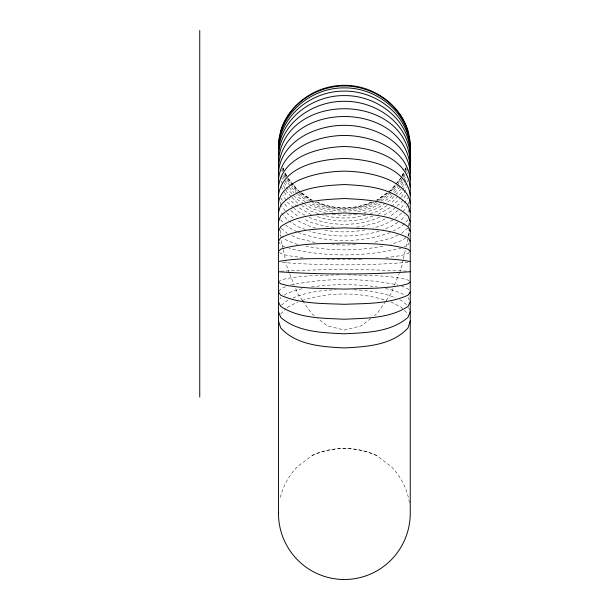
<?xml version="1.0" encoding="UTF-8"?>
<svg xmlns="http://www.w3.org/2000/svg" width="610" height="610" viewBox="0 0 610 610"><rect width="100%" height="100%" fill="white"/><g stroke="black" fill="none" stroke-linecap="round" stroke-linejoin="round"><path stroke-width="0.46" stroke-dasharray="3.05 2.29" d="M408.143 236.017L408.54 230.336M408.868 225.608L409.066 222.764M403.225 259.715L401.426 267.897L400.03 271.328M403.423 258.808L405.818 247.904M406.016 246.997L407.815 238.815M408.22 203.87L408.624 202.139M408.014 212.059L408.464 210.374M408.654 226.119L410.255 221.819M393.046 288.492L390.957 293.646L386.229 300.486M394.449 285.061L399.68 272.182M401.815 176.488L403.362 173.004M404.91 169.519L405.688 167.78M402.203 175.947L403.362 173.339M404.91 169.87L405.688 168.139M402.592 176.069L403.751 173.492M405.299 170.06L406.466 167.483M406.466 169.283L401.426 180.24L392.184 191.098M402.203 180.819L401.426 182.459L391.574 193.751M403.751 177.533L404.91 175.07M406.466 171.784L408.014 168.497M408.014 236.192L409.508 233.012M407.602 172.63L401.426 185.287L394.655 192.79M279.944 298.938L280.691 297.444M402.249 187.087L408.014 175.764M406.695 182.847L401.426 192.684L390.957 203.237M407.137 182.032L408.014 180.392M401.426 197.198L407.068 187.293M405.658 195.307L401.426 202.207L390.957 211.426L383.728 215.17M409.356 242.681L408.014 244.762L403.896 246.783M401.426 207.69L408.014 197.853M385.703 301.241L377.308 313.403L374.418 315.66M278.9 291.374L280.691 288.827L287.279 285.861M408.014 204.731C400.617 217.419 386.755 224.671 372.893 228.079M401.426 177.357L390.957 190.068L377.308 199.821L375.539 200.507M401.426 177.678L390.957 190.343L377.308 200.065M390.957 191.174L395.608 185.608M397.933 182.817L400.846 179.34M401.426 219.897L405.017 215.62M392.184 195.52L390.957 196.885L383.37 201.826M401.426 188.703L390.957 199.821L377.308 208.345L364.063 212.814M408.014 219.783L401.426 226.531L393.374 230.992M280.691 313.975L285.96 308.774M409.135 252.426L408.014 253.501L401.426 255.506L385.497 257.755M391.612 206.493L400.77 197.815M401.426 233.462L408.014 227.843M278.45 281.927L280.691 280.066L287.279 278.335L297.749 276.848L311.397 275.705L339.617 274.813M281.423 305.252L287.279 300.486L288.888 299.777M397.933 210.503L389.249 216.946M370.804 318.481L361.41 325.824L344.353 330.056L327.296 325.824L317.901 318.481M377.308 200.789L390.194 191.708M379.58 200.415L390.957 192.547M381.097 201.102L390.957 194.453M405.818 237.671L401.426 240.63L390.957 244.45M380.335 203.809L377.308 205.783L361.41 211.373L356.026 211.975M397.689 222.299L390.957 226.623L383.278 229.528M284.351 295.126L287.279 293.265L297.749 289.681L302.301 288.766M386.938 205.623L377.308 211.342L370.239 213.599M378.108 214.285L390.957 207.118M287.279 307.478L297.749 301.889M379.717 217.251C357.49 226.661 331.215 226.661 308.995 217.251M384.986 218.975L377.308 222.619L361.41 226.691L354.776 227.233M398.208 234.941L390.957 238.281L373.564 242.528M292.914 298.008C306.357 292.167 321.279 290.383 335.828 289.758M371.124 202.207C354.402 209.718 334.303 209.718 317.581 202.207M372.008 202.101C354.745 210.015 333.96 210.015 316.697 202.101M373.77 202.131C355.416 210.816 333.296 210.816 314.935 202.131M379.008 231.144L377.308 231.792C355.775 237.389 332.93 237.389 311.397 231.792L309.697 231.144M376.423 202.322C356.385 212.082 332.32 212.082 312.282 202.322M377.308 203.656C356.659 213.576 332.046 213.576 311.397 203.656M312.122 455.487C332.282 446.207 356.087 446.123 376.271 455.357L390.957 466.322A66.505 66.498 0 0 1 409.501 503.189M390.103 232.608C360.624 243.268 327.173 243.115 297.749 232.326M365.825 215.017C352.008 219.005 336.705 219.005 322.881 215.017M302.019 300.555C329.209 291.801 359.496 291.801 386.687 300.555M372.893 216.062C354.639 222.619 334.066 222.619 315.812 216.062M401.426 247.995C364.91 257.138 325.626 257.13 289.026 248.461M290.772 285.015C325.847 277.741 362.858 277.741 397.933 285.015M364.94 229.917C351.146 232.509 336.644 232.585 322.881 229.711M382.767 246.204C357.521 251.046 331.184 251.046 305.938 246.204M408.014 262.338C365.718 265.693 322.987 265.693 280.691 262.338M311.397 286.929C333.243 283.94 355.462 283.94 377.308 286.929M356.675 214.217L344.353 215.536L332.031 214.217M280.691 271.214C323.071 269.071 365.634 269.071 408.014 271.214M355.721 244.572L344.353 245.106L332.031 244.526M361.41 259.38L327.296 259.38M348.142 274.797L377.308 275.705L390.957 276.848L401.426 278.335L408.014 280.066L409.699 281.462M353.83 289.796C368.059 290.467 382.645 292.289 395.791 298.008M333.929 227.233L327.296 226.691L311.397 222.619L303.727 218.975M303.208 257.755L287.279 255.506L280.691 253.501L278.45 251.35M332.679 211.975L327.296 211.373L311.397 205.783L308.37 203.809M315.141 242.528L297.749 238.281L290.497 234.941M385.497 288.576L390.957 289.681L401.426 293.265L404.354 295.126M315.812 228.079L311.397 227.057L296.254 220.126M318.466 213.599L311.397 211.342L301.767 205.623M326.411 213.416L311.397 208.345L304.977 204.335M376.583 455.487C356.431 446.215 332.633 446.245 312.434 455.357L297.749 466.322A66.505 66.498 0 0 0 279.853 499.582M297.749 244.45L287.279 240.63L281.423 236.688M305.427 229.528L297.749 226.623L287.279 219.897L280.691 212.059M313.166 200.507L311.397 199.821L297.749 190.068L293.677 185.127M399.817 299.777L401.426 300.486L408.014 305.846M401.426 285.861L408.014 288.827L410.255 292.015M284.809 246.783L280.691 244.762L278.9 241.987M304.977 215.17L297.749 211.426L294.264 208.353M390.957 301.889L401.426 307.478L408.014 313.975M296.948 231.884L287.279 226.531L285.96 225.181M311.397 214.728L297.749 207.118L289.239 199.058M304.176 203.831L297.749 199.821L287.279 188.703L284.397 183.038M305.335 201.826L297.749 196.885L296.521 195.52M297.749 194.453L307.608 201.102M299.266 193.599L310.642 201.468M300.783 193.309L311.397 200.789M300.783 192.508L297.749 190.343L287.279 177.678L285.343 173.339M301.546 193.042L311.397 200.065M293.265 217.953L287.279 213.599L280.691 204.731M314.287 315.66L311.397 313.403L303.002 301.241M290.772 210.503L297.749 216.138M281.355 228.407L287.279 233.462M293.562 207.743L287.279 202.207L283.048 195.307M291.206 196.641L287.279 192.684L280.691 180.392M291.862 197.304L297.749 203.237M280.691 219.783L283.33 222.482M289.125 187.339L294.058 192.79M297.139 193.751L287.279 182.459L286.502 180.819M287.279 180.24L297.749 192.547M287.279 178.646L297.749 191.174M288.438 178.768L293.097 184.418M302.476 300.486L297.749 293.646L295.659 288.492M280.691 197.853L282.72 200.881M284.748 203.908L287.279 207.69M281.164 186.469L283.986 191.418M284.458 192.242L287.279 197.198M281.103 176.572L282.75 179.805M408.014 297.444L410.255 301.927M282.75 176.008L287.279 185.287M281.469 170.137L282.239 171.784M283.795 175.07L284.954 177.533M279.944 234.606L280.691 236.192M282.239 169.283L283.017 170.968M284.565 174.338L286.502 178.555M282.628 168.345L286.891 177.784M283.017 168.139L283.795 169.87M283.017 167.78L283.795 169.519M285.343 173.004L287.279 177.357M289.376 273.044L287.279 267.897L285.884 261.53M289.719 273.905L294.264 285.061M408.654 307.493L410.255 311.596M280.082 202.139L280.493 203.87M281.294 240.637L283.086 248.811M283.284 249.719L285.678 260.623M280.165 230.336L280.562 236.017"/><path stroke-width="0.91" d="M278.45 147.101C278.396 112.118 310.475 85.118 344.353 85.301C378.231 85.118 410.309 112.118 410.255 147.101M278.45 148.39C278.617 113.986 311.13 87.482 344.353 87.893C377.575 87.482 410.088 113.986 410.255 148.39M278.45 150.533C278.717 116.304 311.542 90.692 344.353 91.119C377.163 90.692 409.989 116.304 410.255 150.533M278.45 153.506C278.877 119.529 312.114 95.16 344.353 95.602C376.591 95.16 409.828 119.529 410.255 153.506M278.45 157.296C279.098 123.655 312.838 100.879 344.353 101.306C375.867 100.879 409.607 123.655 410.255 157.296M278.45 161.871C282.819 91.027 405.886 91.027 410.255 161.871M278.45 167.201C284.161 99.628 404.544 99.628 410.255 167.201M278.45 173.24C280.417 141.154 315.827 125.187 344.353 125.34C372.878 125.187 408.288 141.154 410.255 173.24M278.45 179.958C281.172 148.642 317.025 135.534 344.353 135.458C371.681 135.534 407.533 148.642 410.255 179.958M278.45 187.3C281.828 156.724 318.527 147.17 344.353 146.522C370.178 147.17 406.878 156.724 410.255 187.3M278.45 195.215C282.643 166.095 320.197 159.324 344.353 158.447C368.509 159.324 406.062 166.095 410.255 195.215M278.45 203.648C279.372 192.607 288.736 185.554 297.749 180.674C312.373 174.002 328.386 171.479 344.353 171.151C360.319 171.479 376.332 174.002 390.957 180.674C399.969 185.554 409.333 192.607 410.255 203.648M278.45 212.539L280.691 205.288C296.224 187.445 322.248 185.638 344.353 184.548C366.457 185.638 392.482 187.445 408.014 205.288L410.255 212.539M410.255 320.959L408.014 327.936C392.184 345.313 366.358 346.808 344.353 347.921C322.347 346.808 296.521 345.313 280.691 327.936L278.45 320.959M278.45 221.819L280.691 215.787C297.588 200.21 322.637 199.691 344.353 198.532C366.069 199.691 391.117 200.21 408.014 215.787L410.255 221.819M410.255 311.596L408.014 317.345C390.812 332.366 366 332.648 344.353 333.815C322.705 332.648 297.893 332.366 280.691 317.345L278.45 311.596M280.691 131.272C288.965 103.982 316.346 86.079 344.353 85.949C372.359 86.079 399.741 103.982 408.014 131.272M278.45 231.426L280.691 226.661C298.961 213.767 322.896 214.148 344.353 213.012C365.809 214.148 389.744 213.767 408.014 226.661L410.255 231.426M410.255 301.927L408.014 306.411C389.447 318.641 365.764 318.13 344.353 319.243C322.942 318.13 299.258 318.641 280.691 306.411L278.45 301.927M278.45 241.293L280.691 237.816C300.227 228.056 323.048 228.857 344.353 227.881C365.657 228.857 388.478 228.056 408.014 237.816L410.255 241.293M410.255 292.015L408.014 295.194C388.227 304.207 365.634 303.376 344.353 304.306C323.071 303.376 300.478 304.207 280.691 295.194L278.45 292.015M278.45 251.35L280.691 249.193C301.226 242.955 323.117 243.718 344.353 243.032C365.596 243.718 387.48 242.955 408.014 249.193L410.255 251.35M410.255 281.927L408.014 283.78L401.426 285.51L390.957 286.997L377.308 288.141L344.353 289.102L311.397 288.141L297.749 286.997L287.279 285.51L280.691 283.78L278.45 281.927M278.45 261.522C299.99 257.344 322.461 259.174 344.353 258.358C366.244 259.174 388.715 257.344 410.255 261.522M410.255 271.732C366.534 274.759 322.171 274.759 278.45 271.732M410.255 146.674L410.255 513.201A66.505 66.498 0 0 1 390.957 560.087A65.666 65.659 0 0 1 297.741 560.094A66.505 66.498 0 0 1 278.457 513.201M278.45 146.674L278.45 513.201M199.744 30.5L199.744 397.034"/></g></svg>
